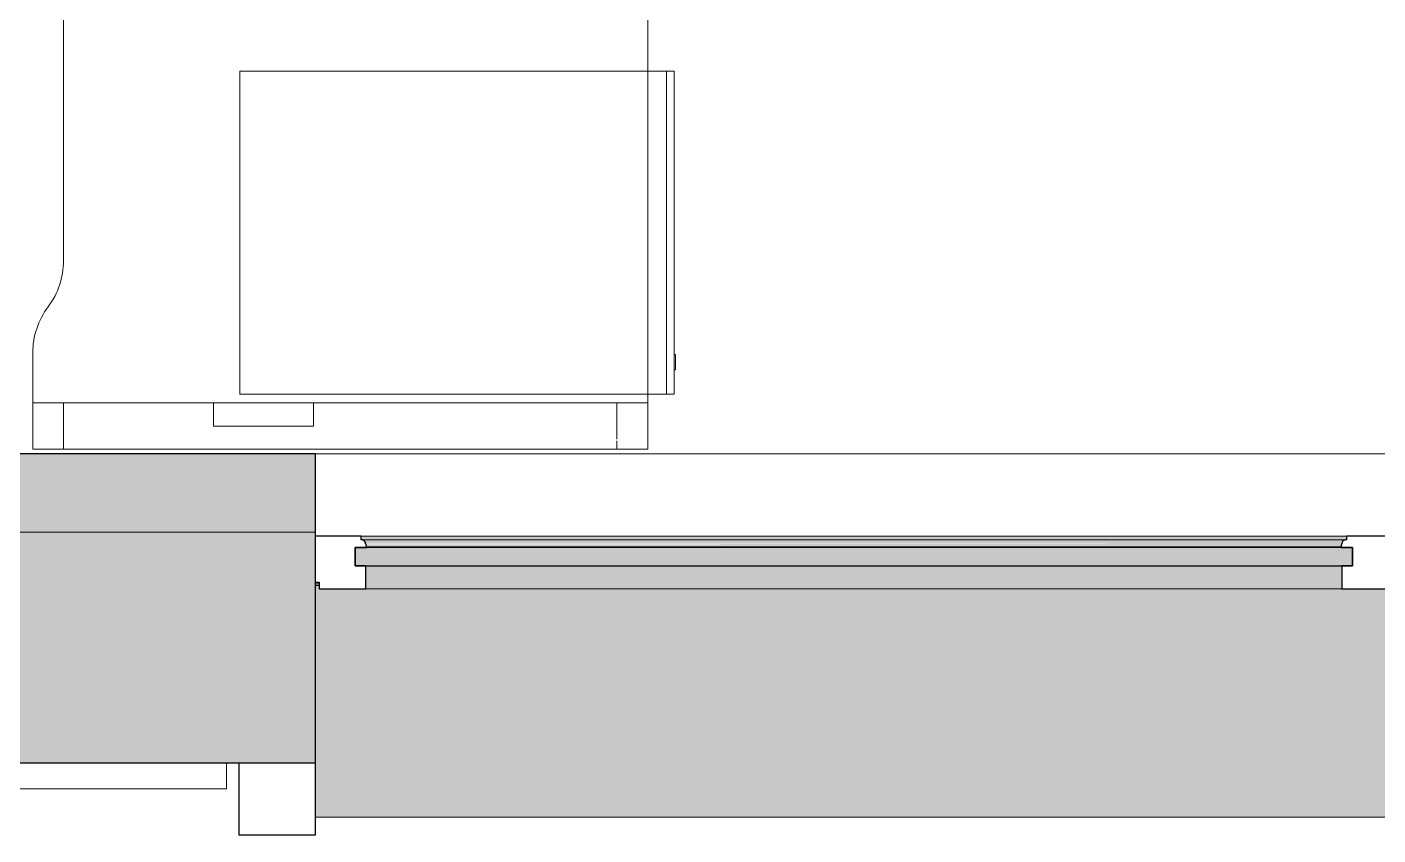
# Model space of a CAD drawing. Header units: millimetres. Extents: x 155927 to 326028, y -36033 to 97293.
# Drawn here: x 206658 to 208416, y 8874 to 9925 of the extents above; entities that cross this region are included whole.
import ezdxf

# ---------------------------------------------------------------- set-up
doc = ezdxf.new("R2010")
doc.units = ezdxf.units.MM
doc.header["$MEASUREMENT"] = 0
for name, color, linetype, lineweight in [('A-GLAZ', 7, 'CONTINUOUS', 9), ('A-GLAZ-CURT', 7, 'CONTINUOUS', 9), ('A-WALL', 7, 'CONTINUOUS', 9), ('A-WALL-PATT', 7, 'CONTINUOUS', 9), ('I-FURN', 8, 'CONTINUOUS', 9), ('I-WALL', 7, 'CONTINUOUS', 9)]:
    doc.layers.add(name, color=color, linetype=linetype, lineweight=lineweight)

msp = doc.modelspace()

# ---------------------------------------------------------------- hatches: boundary and pattern name
at = {"layer": 'A-GLAZ'}
for points in [[(208371.8, 9257.5), (208374.6, 9257.5), (208374.6, 9262.5), (207093, 9262.5), (207093, 9257.5), (208370.8, 9257.5)], [(208382.6, 9223.6), (208382.6, 9247.5), (207085.1, 9247.5), (207085.1, 9223.6)], [(208368.8, 9252.6), (208370.6, 9256.2), (208370.8, 9257.5), (207095.9, 9257), (207098.6, 9253.9), (207099.3, 9252.6), (208368.4, 9252.6)], [(207826.3, 9248.6), (208367.4, 9248.6), (208368.6, 9252.6), (207099, 9251.5), (207100.3, 9248.6), (207219.8, 9248.6)], [(208368.6, 9193.6), (208368.6, 9223.6), (207099, 9223.6), (207099, 9193.6)], [(213667.8, 8896.6), (213667.8, 8933.6), (213567.8, 8933.6), (213567.8, 9198.3), (213563.5, 9198.3), (213563.5, 9193.6), (212172.2, 9193.6), (212172.2, 9198.3), (210996.5, 9198.3), (210996.5, 9193.6), (209605.2, 9193.6), (209605.2, 9198.3), (208429.5, 9198.3), (208429.5, 9193.6), (207038.2, 9193.6), (207038.2, 9198.3), (207033.8, 9198.3), (207033.8, 8896.6), (213567.8, 8896.6)]]:
    msp.add_hatch(color=256, dxfattribs=at).paths.add_polyline_path(points, flags=0)
h = msp.add_hatch(color=256, dxfattribs=at)
h.paths.add_polyline_path([(212231.4, 9255.8), (212228.6, 9257.5), (212229.9, 9256.4), (212231, 9255.9)], flags=0)
h.paths.add_polyline_path([(207097.4, 9255.8), (207094.6, 9257.5), (207095.9, 9256.4), (207097, 9255.9)], flags=0)
h.paths.add_polyline_path([(209664.4, 9255.8), (209661.6, 9257.5), (209662.9, 9256.4), (209664, 9255.9)], flags=0)
h = msp.add_hatch(color=256, dxfattribs=at)
h.paths.add_polyline_path([(213567.8, 9198.3), (213567.8, 9200.4), (213563.5, 9200.4), (213563.5, 9198.3)], flags=0)
h.paths.add_polyline_path([(212172.2, 9198.3), (212172.2, 9200.4), (210996.5, 9200.4), (210996.5, 9198.3), (212162.5, 9198.3)], flags=0)
h.paths.add_polyline_path([(209605.2, 9198.3), (209605.2, 9200.4), (208429.5, 9200.4), (208429.5, 9198.3), (209595.5, 9198.3)], flags=0)
h.paths.add_polyline_path([(207033.8, 9198.3), (207038.2, 9198.3), (207038.2, 9200.4), (207033.8, 9200.4)], flags=0)
at = {"layer": 'A-WALL-PATT'}
h = msp.add_hatch(color=256, dxfattribs=at)
h.paths.add_polyline_path([(207033.8, 9267.6), (207033.8, 9369.6), (202692.8, 9369.6), (202692.8, 9267.6), (206916.5, 9267.6)], flags=0)
h.paths.add_polyline_path([(199908.8, 9267.6), (199908.8, 9369.6), (197242.8, 9369.6), (197242.8, 9267.6), (198727.6, 9267.6)], flags=0)
h.paths.add_polyline_path([(195088.1, 9267.6), (195608.8, 9267.6), (195608.8, 9369.6), (192942.8, 9369.6), (192942.8, 9267.6), (193875, 9267.6)], flags=0)
h.paths.add_polyline_path([(190158.8, 9267.6), (190158.8, 9369.6), (189923.2, 9369.6), (189923.2, 9267.6)], flags=0)
h = msp.add_hatch(color=256, dxfattribs=at)
h.paths.add_polyline_path([(226158.8, 8967.6), (226158.8, 9267.6), (224992.8, 9267.6), (224992.8, 8967.6), (225417.2, 8967.6)], flags=0)
h.paths.add_polyline_path([(222990.9, 8967.6), (223358.8, 8967.6), (223358.8, 9267.6), (222192.8, 9267.6), (222192.8, 8967.6)], flags=0)
h.paths.add_polyline_path([(215258.8, 8967.6), (215258.8, 9267.6), (213567.8, 9267.6), (213567.8, 8967.6)], flags=0)
h.paths.add_polyline_path([(207033.8, 8967.6), (207033.8, 9267.6), (202692.8, 9267.6), (202692.8, 8967.6), (206006.6, 8967.6)], flags=0)
h.paths.add_polyline_path([(199908.8, 8967.6), (199908.8, 9267.6), (197242.8, 9267.6), (197242.8, 8967.6), (198727.6, 8967.6)], flags=0)
h.paths.add_polyline_path([(195608.8, 8967.6), (195608.8, 9267.6), (192942.8, 9267.6), (192942.8, 8967.6), (193875, 8967.6)], flags=0)
h.paths.add_polyline_path([(190158.8, 8967.6), (190158.8, 9267.6), (187692.8, 9267.6), (187692.8, 8967.6), (189022.3, 8967.6)], flags=0)
h.paths.add_polyline_path([(184908.8, 8967.6), (184908.8, 9267.6), (183567.8, 9267.6), (183567.8, 8967.6), (184169.7, 8967.6)], flags=0)
h.paths.add_polyline_path([(179283.8, 8967.6), (179283.8, 9267.6), (177567.8, 9267.6), (177567.8, 8967.6)], flags=0)
h.paths.add_polyline_path([(165783.8, 8967.6), (165783.8, 9267.6), (164242.8, 9267.6), (164242.8, 8967.6), (164759.1, 8967.6)], flags=0)
h.paths.add_polyline_path([(162332.8, 8967.6), (162608.8, 8967.6), (162608.8, 9267.6), (161817.8, 9267.6), (161817.8, 8967.6)], flags=0)
h.paths.add_polyline_path([(157533.8, 8967.6), (157533.8, 9267.6), (156460.8, 9267.6), (156460.8, 8967.6), (157480.1, 8967.6)], flags=0)

# ---------------------------------------------------------------- linework, layer by layer
at = {"layer": 'A-GLAZ', "lineweight": 30}
for p, q in [((207093, 9262.5), (207033.8, 9262.5)), ((207093, 9257.5), (207093, 9262.5)), ((208374.6, 9262.5), (208374.6, 9257.5)), ((208433.8, 9262.5), (208374.6, 9262.5)), ((208382.6, 9247.5), (207085.1, 9247.5)), ((207085.1, 9247.5), (207085.1, 9223.6)), ((207085.1, 9223.6), (207085.1, 9247.5)), ((207085.1, 9247.5), (207100.3, 9247.5)), ((207094.6, 9257.5), (207093, 9257.5)), ((207100.3, 9247.5), (207100.3, 9248.6)), ((208367.4, 9248.6), (208367.4, 9247.5)), ((208367.4, 9247.5), (208382.6, 9247.5)), ((208374.6, 9257.5), (208373.1, 9257.5)), ((208382.6, 9223.6), (208382.6, 9247.5)), ((208382.6, 9247.5), (208382.6, 9223.6)), ((207085.1, 9223.6), (208382.6, 9223.6)), ((207099, 9223.6), (207085.1, 9223.6)), ((207099, 9193.6), (207099, 9223.6)), ((208382.6, 9223.6), (208368.6, 9223.6)), ((208368.6, 9223.6), (208368.6, 9193.6)), ((207033.8, 9202.6), (207038.2, 9202.6)), ((207038.2, 9202.6), (207038.2, 9193.6)), ((207038.2, 9193.6), (207099, 9193.6)), ((208368.6, 9193.6), (208429.5, 9193.6)), ((206933.8, 8967.6), (206933.8, 8873.6)), ((207033.8, 8873.6), (207033.8, 8967.6)), ((206933.8, 8873.6), (207033.8, 8873.6))]:
    msp.add_line(p, q, dxfattribs=at)
at = {"layer": 'A-GLAZ'}
for p, q in [((208374.6, 9262.5), (207093, 9262.5)), ((207093, 9257.5), (207094.6, 9257.5)), ((207094.6, 9257.5), (208373.1, 9257.5)), ((207100.3, 9248.6), (208367.4, 9248.6)), ((208373.1, 9257.5), (208374.6, 9257.5)), ((207033.8, 9200.4), (207038.2, 9200.4)), ((207033.8, 9198.3), (207038.2, 9198.3)), ((207099, 9193.6), (208368.6, 9193.6)), ((207033.8, 8896.6), (213667.8, 8896.6))]:
    msp.add_line(p, q, dxfattribs=at)
at = {"layer": 'A-GLAZ', "lineweight": 30}
for centre, radius, start, end in [((207093.5, 9252.2), 5.36, 3.4261, 78.0476), ((207106.2, 9253), 7.4, 183.4261, 216.5739), ((208361.5, 9253), 7.4, 323.4261, 356.5739), ((208374.2, 9252.2), 5.36, 101.9524, 176.5739)]:
    msp.add_arc(centre, radius, start, end, dxfattribs=at)
at = {"layer": 'A-GLAZ'}
for points, knots in [([(207097, 9256.2), (207096.9, 9256.4), (207096.5, 9256.7), (207095.7, 9257.2), (207095, 9257.4), (207094.6, 9257.5)], [-0.4, -0.4, -0.4, -0.4, -0.3, -0.2, 0, 0, 0, 0]), ([(207098.8, 9252.6), (207098.8, 9253), (207098.7, 9253.7), (207098.3, 9254.6), (207098.1, 9255), (207098, 9255.2)], [-1, -1, -1, -1, -0.8, -0.7, -0.6, -0.6, -0.6, -0.6]), ([(208369.7, 9255.2), (208369.6, 9255), (208369.4, 9254.6), (208369, 9253.7), (208368.9, 9253), (208368.8, 9252.6)], [0.6, 0.6, 0.6, 0.6, 0.7, 0.8, 1, 1, 1, 1]), ([(208373.1, 9257.5), (208372.6, 9257.4), (208372, 9257.2), (208371.2, 9256.7), (208370.8, 9256.4), (208370.6, 9256.2)], [0, 0, 0, 0, 0.2, 0.3, 0.4, 0.4, 0.4, 0.4])]:
    msp.add_open_spline(points, degree=3, knots=knots, dxfattribs=at)
for points in [[(207100.3, 9248.6), (207100, 9249), (207099.7, 9249.4), (207099.5, 9249.8)], [(208368.1, 9249.8), (208367.9, 9249.4), (208367.7, 9249), (208367.4, 9248.6)]]:
    msp.add_open_spline(points, degree=3, dxfattribs=at)
at = {"layer": 'A-GLAZ-CURT', "lineweight": 20}
for p, q in [((206917.8, 8967.6), (205808.8, 8967.6)), ((206917.8, 8933.6), (206917.8, 8967.6)), ((205808.8, 8933.6), (206917.8, 8933.6))]:
    msp.add_line(p, q, dxfattribs=at)
at = {"layer": 'A-WALL'}
msp.add_line((207033.8, 9267.6), (202692.8, 9267.6), dxfattribs=at)
at = {"layer": 'A-WALL', "lineweight": 30}
for p, q in [((207033.8, 8967.6), (207033.8, 9267.6)), ((202692.8, 8967.6), (207033.8, 8967.6))]:
    msp.add_line(p, q, dxfattribs=at)
at = {"layer": 'I-FURN'}
for p, q in [((207465.8, 9375.6), (207465.8, 10975.6)), ((207465.8, 10975.6), (207465.8, 9375.6)), ((206705.8, 10452.9), (206705.8, 9620.6)), ((206705.8, 9620.6), (206705.8, 10452.9)), ((206935.1, 9867.2), (206935.1, 9447.2)), ((207465.8, 9867.2), (206935.1, 9867.2)), ((207490.1, 9867.2), (207465.8, 9867.2)), ((207500.1, 9867.2), (207490.1, 9867.2)), ((207490.1, 9867.2), (207490.1, 9447.2)), ((207490.1, 9447.2), (207490.1, 9867.2)), ((207500.1, 9447.2), (207500.1, 9867.2)), ((206665.8, 9500.6), (206665.8, 9375.6)), ((206665.8, 9375.6), (206665.8, 9500.6)), ((207502.1, 9498.8), (207500.1, 9498.8)), ((207502.1, 9498.8), (207502.1, 9478.8)), ((207502.1, 9478.8), (207502.1, 9498.8)), ((207500.1, 9478.8), (207502.1, 9478.8)), ((206935.1, 9447.2), (207465.8, 9447.2)), ((207465.8, 9447.2), (207490.1, 9447.2)), ((207490.1, 9447.2), (207500.1, 9447.2)), ((206705.8, 9435.6), (206665.8, 9435.6)), ((206665.8, 9435.6), (206900.8, 9435.6)), ((206665.8, 9375.6), (206665.8, 9435.6)), ((206665.8, 9375.6), (206665.8, 9435.6)), ((207425.8, 9435.6), (206705.8, 9435.6)), ((206705.8, 9375.6), (206705.8, 9435.6)), ((206705.8, 9375.6), (206705.8, 9435.6)), ((206900.8, 9435.6), (207030.8, 9435.6)), ((206900.8, 9405.6), (206900.8, 9435.6)), ((206900.8, 9405.6), (206900.8, 9435.6)), ((207030.8, 9435.6), (207465.8, 9435.6)), ((207030.8, 9435.6), (207030.8, 9405.6)), ((207030.8, 9405.6), (207030.8, 9435.6)), ((207465.8, 9435.6), (207425.8, 9435.6)), ((207425.8, 9388.5), (207425.8, 9435.6)), ((207425.8, 9388.5), (207425.8, 9435.6)), ((207465.8, 9435.6), (207465.8, 9375.6)), ((207465.8, 9375.6), (207465.8, 9435.6)), ((207030.8, 9405.6), (206900.8, 9405.6)), ((206900.8, 9405.6), (207030.8, 9405.6)), ((207425.8, 9375.6), (207425.8, 9386.2)), ((207425.8, 9375.6), (207425.8, 9386.2)), ((206665.8, 9375.6), (206705.8, 9375.6)), ((207465.8, 9375.6), (206665.8, 9375.6)), ((206665.8, 9375.6), (207465.8, 9375.6)), ((207465.8, 9375.6), (206665.8, 9375.6)), ((206705.8, 9375.6), (207425.8, 9375.6)), ((207425.8, 9375.6), (207465.8, 9375.6))]:
    msp.add_line(p, q, dxfattribs=at)
for centre, start, end in [((206605.8, 9620.6), 323.1301, 0), ((206605.8, 9620.6), 323.1301, 0), ((206765.8, 9500.6), 143.1301, 180), ((206765.8, 9500.6), 143.1301, 180)]:
    msp.add_arc(centre, 100, start, end, dxfattribs=at)
at = {"layer": 'I-WALL', "lineweight": 30}
for p, q in [((207033.8, 9369.6), (202692.8, 9369.6)), ((207033.8, 9267.6), (207033.8, 9369.6))]:
    msp.add_line(p, q, dxfattribs=at)
at = {"layer": 'I-WALL'}
for p, q in [((207033.8, 9369.6), (207923.3, 9369.6)), ((207923.3, 9369.6), (208432.9, 9369.6)), ((202692.8, 9267.6), (207033.8, 9267.6))]:
    msp.add_line(p, q, dxfattribs=at)

doc.saveas('drawing.dxf')
